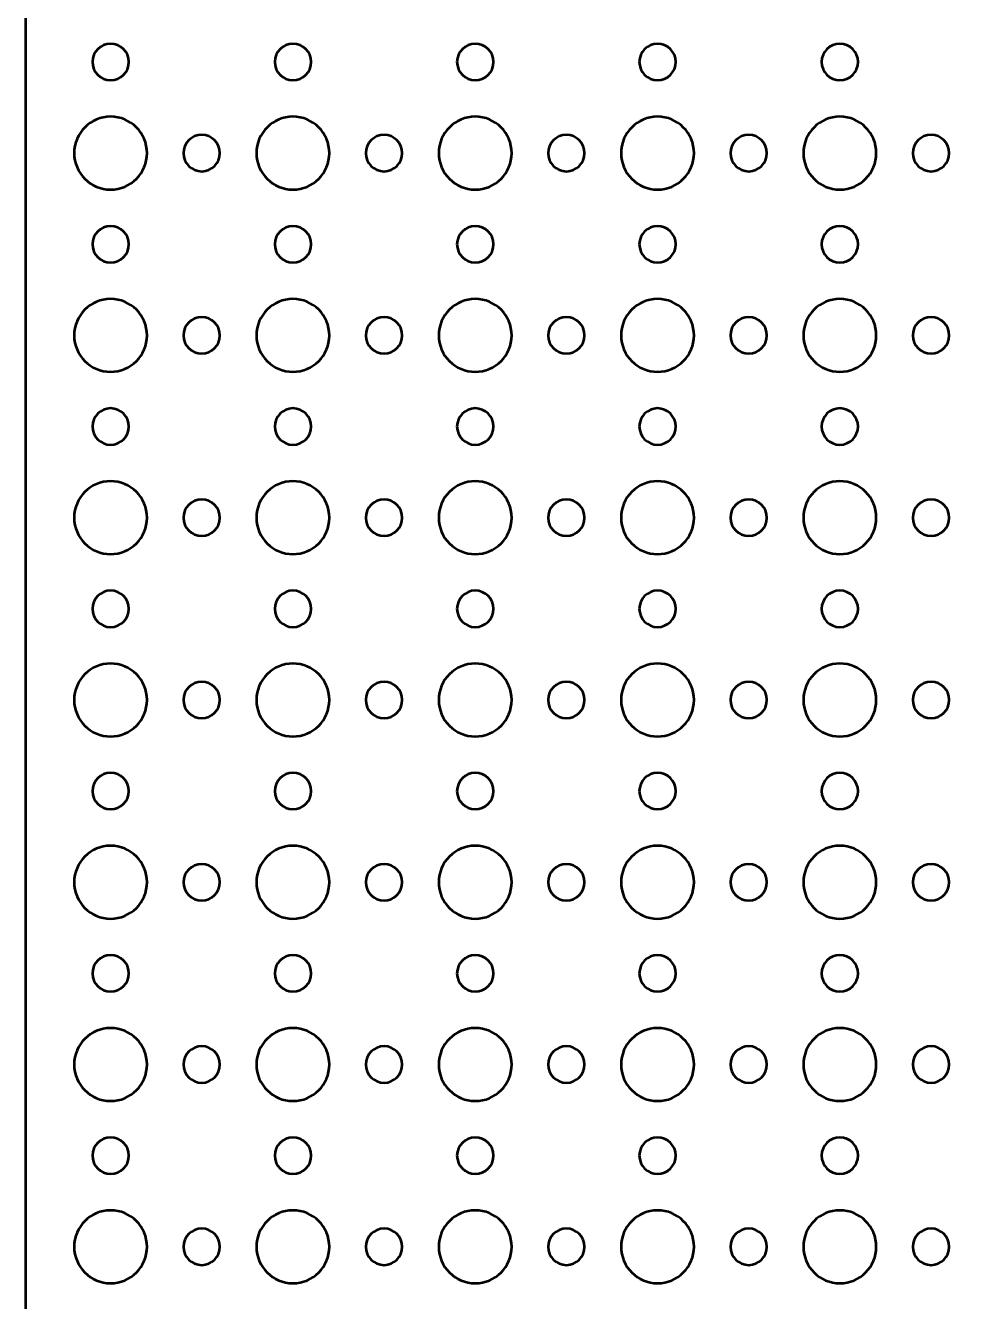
# Model space of a CAD drawing. Header units: centimetres. Extents: x -29.9 to 29.9, y -20.9 to 20.9.
# Drawn here: x -29.95 to -22.2, y -10.2 to 0.3 of the extents above; entities that cross this region are included whole.
import ezdxf

# ---------------------------------------------------------------- set-up
doc = ezdxf.new("R2010")
doc.units = ezdxf.units.CM
doc.header["$MEASUREMENT"] = 0
doc.layers.add('Layer 1', color=7, linetype='Continuous')

msp = doc.modelspace()

# ---------------------------------------------------------------- linework, layer by layer
at = {"layer": 'Layer 1', "lineweight": 53}
for points, knots in [([(29.45, -20.95), (29.45, -20.95), (-29.45, -20.95), (-29.45, -20.95), (-29.45, -20.95), (-29.72614, -20.95), (-29.95, -20.72614), (-29.95, -20.45), (-29.95, -20.45), (-29.95, -20.45), (-29.95, 20.45), (-29.95, 20.45), (-29.95, 20.45), (-29.95, 20.72614), (-29.72614, 20.95), (-29.45, 20.95), (-29.45, 20.95), (-29.45, 20.95), (29.45, 20.95), (29.45, 20.95), (29.45, 20.95), (29.72614, 20.95), (29.95, 20.72614), (29.95, 20.45), (29.95, 20.45), (29.95, 20.45), (29.95, -20.45), (29.95, -20.45), (29.95, -20.45), (29.95, -20.72614), (29.72614, -20.95), (29.45, -20.95)], [0, 0, 0, 0, 0.11111111, 0.11111111, 0.11111111, 0.11111111, 0.22222222, 0.22222222, 0.22222222, 0.22222222, 0.33333333, 0.33333333, 0.33333333, 0.33333333, 0.44444444, 0.44444444, 0.44444444, 0.44444444, 0.55555556, 0.55555556, 0.55555556, 0.55555556, 0.66666667, 0.66666667, 0.66666667, 0.66666667, 0.77777778, 0.77777778, 0.77777778, 0.77777778, 1, 1, 1, 1]), ([(-29.4, 0), (-29.4, 0.08284), (-29.33284, 0.15), (-29.25, 0.15), (-29.25, 0.15), (-29.16716, 0.15), (-29.1, 0.08284), (-29.1, 0), (-29.1, 0), (-29.1, -0.08284), (-29.16716, -0.15), (-29.25, -0.15), (-29.25, -0.15), (-29.33284, -0.15), (-29.4, -0.08284), (-29.4, 0)], [0, 0, 0, 0, 0.2, 0.2, 0.2, 0.2, 0.4, 0.4, 0.4, 0.4, 0.6, 0.6, 0.6, 0.6, 1, 1, 1, 1]), ([(-27.9, 0), (-27.9, 0.08284), (-27.83284, 0.15), (-27.75, 0.15), (-27.75, 0.15), (-27.66716, 0.15), (-27.6, 0.08284), (-27.6, 0), (-27.6, 0), (-27.6, -0.08284), (-27.66716, -0.15), (-27.75, -0.15), (-27.75, -0.15), (-27.83284, -0.15), (-27.9, -0.08284), (-27.9, 0)], [0, 0, 0, 0, 0.2, 0.2, 0.2, 0.2, 0.4, 0.4, 0.4, 0.4, 0.6, 0.6, 0.6, 0.6, 1, 1, 1, 1]), ([(-26.4, 0), (-26.4, 0.08284), (-26.33284, 0.15), (-26.25, 0.15), (-26.25, 0.15), (-26.16716, 0.15), (-26.1, 0.08284), (-26.1, 0), (-26.1, 0), (-26.1, -0.08284), (-26.16716, -0.15), (-26.25, -0.15), (-26.25, -0.15), (-26.33284, -0.15), (-26.4, -0.08284), (-26.4, 0)], [0, 0, 0, 0, 0.2, 0.2, 0.2, 0.2, 0.4, 0.4, 0.4, 0.4, 0.6, 0.6, 0.6, 0.6, 1, 1, 1, 1]), ([(-24.9, 0), (-24.9, 0.08284), (-24.83284, 0.15), (-24.75, 0.15), (-24.75, 0.15), (-24.66716, 0.15), (-24.6, 0.08284), (-24.6, 0), (-24.6, 0), (-24.6, -0.08284), (-24.66716, -0.15), (-24.75, -0.15), (-24.75, -0.15), (-24.83284, -0.15), (-24.9, -0.08284), (-24.9, 0)], [0, 0, 0, 0, 0.2, 0.2, 0.2, 0.2, 0.4, 0.4, 0.4, 0.4, 0.6, 0.6, 0.6, 0.6, 1, 1, 1, 1]), ([(-23.4, 0), (-23.4, 0.08284), (-23.33284, 0.15), (-23.25, 0.15), (-23.25, 0.15), (-23.16716, 0.15), (-23.1, 0.08284), (-23.1, 0), (-23.1, 0), (-23.1, -0.08284), (-23.16716, -0.15), (-23.25, -0.15), (-23.25, -0.15), (-23.33284, -0.15), (-23.4, -0.08284), (-23.4, 0)], [0, 0, 0, 0, 0.2, 0.2, 0.2, 0.2, 0.4, 0.4, 0.4, 0.4, 0.6, 0.6, 0.6, 0.6, 1, 1, 1, 1]), ([(-29.55, -0.75), (-29.55, -0.58431), (-29.41569, -0.45), (-29.25, -0.45), (-29.25, -0.45), (-29.08431, -0.45), (-28.95, -0.58431), (-28.95, -0.75), (-28.95, -0.75), (-28.95, -0.91569), (-29.08431, -1.05), (-29.25, -1.05), (-29.25, -1.05), (-29.41569, -1.05), (-29.55, -0.91569), (-29.55, -0.75)], [0, 0, 0, 0, 0.2, 0.2, 0.2, 0.2, 0.4, 0.4, 0.4, 0.4, 0.6, 0.6, 0.6, 0.6, 1, 1, 1, 1]), ([(-28.05, -0.75), (-28.05, -0.58431), (-27.91569, -0.45), (-27.75, -0.45), (-27.75, -0.45), (-27.58431, -0.45), (-27.45, -0.58431), (-27.45, -0.75), (-27.45, -0.75), (-27.45, -0.91569), (-27.58431, -1.05), (-27.75, -1.05), (-27.75, -1.05), (-27.91569, -1.05), (-28.05, -0.91569), (-28.05, -0.75)], [0, 0, 0, 0, 0.2, 0.2, 0.2, 0.2, 0.4, 0.4, 0.4, 0.4, 0.6, 0.6, 0.6, 0.6, 1, 1, 1, 1]), ([(-26.55, -0.75), (-26.55, -0.58431), (-26.41569, -0.45), (-26.25, -0.45), (-26.25, -0.45), (-26.08431, -0.45), (-25.95, -0.58431), (-25.95, -0.75), (-25.95, -0.75), (-25.95, -0.91569), (-26.08431, -1.05), (-26.25, -1.05), (-26.25, -1.05), (-26.41569, -1.05), (-26.55, -0.91569), (-26.55, -0.75)], [0, 0, 0, 0, 0.2, 0.2, 0.2, 0.2, 0.4, 0.4, 0.4, 0.4, 0.6, 0.6, 0.6, 0.6, 1, 1, 1, 1]), ([(-25.05, -0.75), (-25.05, -0.58431), (-24.91569, -0.45), (-24.75, -0.45), (-24.75, -0.45), (-24.58431, -0.45), (-24.45, -0.58431), (-24.45, -0.75), (-24.45, -0.75), (-24.45, -0.91569), (-24.58431, -1.05), (-24.75, -1.05), (-24.75, -1.05), (-24.91569, -1.05), (-25.05, -0.91569), (-25.05, -0.75)], [0, 0, 0, 0, 0.2, 0.2, 0.2, 0.2, 0.4, 0.4, 0.4, 0.4, 0.6, 0.6, 0.6, 0.6, 1, 1, 1, 1]), ([(-23.55, -0.75), (-23.55, -0.58431), (-23.41569, -0.45), (-23.25, -0.45), (-23.25, -0.45), (-23.08431, -0.45), (-22.95, -0.58431), (-22.95, -0.75), (-22.95, -0.75), (-22.95, -0.91569), (-23.08431, -1.05), (-23.25, -1.05), (-23.25, -1.05), (-23.41569, -1.05), (-23.55, -0.91569), (-23.55, -0.75)], [0, 0, 0, 0, 0.2, 0.2, 0.2, 0.2, 0.4, 0.4, 0.4, 0.4, 0.6, 0.6, 0.6, 0.6, 1, 1, 1, 1]), ([(-28.65, -0.75), (-28.65, -0.66716), (-28.58284, -0.6), (-28.5, -0.6), (-28.5, -0.6), (-28.41716, -0.6), (-28.35, -0.66716), (-28.35, -0.75), (-28.35, -0.75), (-28.35, -0.83284), (-28.41716, -0.9), (-28.5, -0.9), (-28.5, -0.9), (-28.58284, -0.9), (-28.65, -0.83284), (-28.65, -0.75)], [0, 0, 0, 0, 0.2, 0.2, 0.2, 0.2, 0.4, 0.4, 0.4, 0.4, 0.6, 0.6, 0.6, 0.6, 1, 1, 1, 1]), ([(-27.15, -0.75), (-27.15, -0.66716), (-27.08284, -0.6), (-27, -0.6), (-27, -0.6), (-26.91716, -0.6), (-26.85, -0.66716), (-26.85, -0.75), (-26.85, -0.75), (-26.85, -0.83284), (-26.91716, -0.9), (-27, -0.9), (-27, -0.9), (-27.08284, -0.9), (-27.15, -0.83284), (-27.15, -0.75)], [0, 0, 0, 0, 0.2, 0.2, 0.2, 0.2, 0.4, 0.4, 0.4, 0.4, 0.6, 0.6, 0.6, 0.6, 1, 1, 1, 1]), ([(-25.65, -0.75), (-25.65, -0.66716), (-25.58284, -0.6), (-25.5, -0.6), (-25.5, -0.6), (-25.41716, -0.6), (-25.35, -0.66716), (-25.35, -0.75), (-25.35, -0.75), (-25.35, -0.83284), (-25.41716, -0.9), (-25.5, -0.9), (-25.5, -0.9), (-25.58284, -0.9), (-25.65, -0.83284), (-25.65, -0.75)], [0, 0, 0, 0, 0.2, 0.2, 0.2, 0.2, 0.4, 0.4, 0.4, 0.4, 0.6, 0.6, 0.6, 0.6, 1, 1, 1, 1]), ([(-24.15, -0.75), (-24.15, -0.66716), (-24.08284, -0.6), (-24, -0.6), (-24, -0.6), (-23.91716, -0.6), (-23.85, -0.66716), (-23.85, -0.75), (-23.85, -0.75), (-23.85, -0.83284), (-23.91716, -0.9), (-24, -0.9), (-24, -0.9), (-24.08284, -0.9), (-24.15, -0.83284), (-24.15, -0.75)], [0, 0, 0, 0, 0.2, 0.2, 0.2, 0.2, 0.4, 0.4, 0.4, 0.4, 0.6, 0.6, 0.6, 0.6, 1, 1, 1, 1]), ([(-22.65, -0.75), (-22.65, -0.66716), (-22.58284, -0.6), (-22.5, -0.6), (-22.5, -0.6), (-22.41716, -0.6), (-22.35, -0.66716), (-22.35, -0.75), (-22.35, -0.75), (-22.35, -0.83284), (-22.41716, -0.9), (-22.5, -0.9), (-22.5, -0.9), (-22.58284, -0.9), (-22.65, -0.83284), (-22.65, -0.75)], [0, 0, 0, 0, 0.2, 0.2, 0.2, 0.2, 0.4, 0.4, 0.4, 0.4, 0.6, 0.6, 0.6, 0.6, 1, 1, 1, 1]), ([(-29.4, -1.5), (-29.4, -1.41716), (-29.33284, -1.35), (-29.25, -1.35), (-29.25, -1.35), (-29.16716, -1.35), (-29.1, -1.41716), (-29.1, -1.5), (-29.1, -1.5), (-29.1, -1.58284), (-29.16716, -1.65), (-29.25, -1.65), (-29.25, -1.65), (-29.33284, -1.65), (-29.4, -1.58284), (-29.4, -1.5)], [0, 0, 0, 0, 0.2, 0.2, 0.2, 0.2, 0.4, 0.4, 0.4, 0.4, 0.6, 0.6, 0.6, 0.6, 1, 1, 1, 1]), ([(-27.9, -1.5), (-27.9, -1.41716), (-27.83284, -1.35), (-27.75, -1.35), (-27.75, -1.35), (-27.66716, -1.35), (-27.6, -1.41716), (-27.6, -1.5), (-27.6, -1.5), (-27.6, -1.58284), (-27.66716, -1.65), (-27.75, -1.65), (-27.75, -1.65), (-27.83284, -1.65), (-27.9, -1.58284), (-27.9, -1.5)], [0, 0, 0, 0, 0.2, 0.2, 0.2, 0.2, 0.4, 0.4, 0.4, 0.4, 0.6, 0.6, 0.6, 0.6, 1, 1, 1, 1]), ([(-26.4, -1.5), (-26.4, -1.41716), (-26.33284, -1.35), (-26.25, -1.35), (-26.25, -1.35), (-26.16716, -1.35), (-26.1, -1.41716), (-26.1, -1.5), (-26.1, -1.5), (-26.1, -1.58284), (-26.16716, -1.65), (-26.25, -1.65), (-26.25, -1.65), (-26.33284, -1.65), (-26.4, -1.58284), (-26.4, -1.5)], [0, 0, 0, 0, 0.2, 0.2, 0.2, 0.2, 0.4, 0.4, 0.4, 0.4, 0.6, 0.6, 0.6, 0.6, 1, 1, 1, 1]), ([(-24.9, -1.5), (-24.9, -1.41716), (-24.83284, -1.35), (-24.75, -1.35), (-24.75, -1.35), (-24.66716, -1.35), (-24.6, -1.41716), (-24.6, -1.5), (-24.6, -1.5), (-24.6, -1.58284), (-24.66716, -1.65), (-24.75, -1.65), (-24.75, -1.65), (-24.83284, -1.65), (-24.9, -1.58284), (-24.9, -1.5)], [0, 0, 0, 0, 0.2, 0.2, 0.2, 0.2, 0.4, 0.4, 0.4, 0.4, 0.6, 0.6, 0.6, 0.6, 1, 1, 1, 1]), ([(-23.4, -1.5), (-23.4, -1.41716), (-23.33284, -1.35), (-23.25, -1.35), (-23.25, -1.35), (-23.16716, -1.35), (-23.1, -1.41716), (-23.1, -1.5), (-23.1, -1.5), (-23.1, -1.58284), (-23.16716, -1.65), (-23.25, -1.65), (-23.25, -1.65), (-23.33284, -1.65), (-23.4, -1.58284), (-23.4, -1.5)], [0, 0, 0, 0, 0.2, 0.2, 0.2, 0.2, 0.4, 0.4, 0.4, 0.4, 0.6, 0.6, 0.6, 0.6, 1, 1, 1, 1]), ([(-29.55, -2.25), (-29.55, -2.08431), (-29.41569, -1.95), (-29.25, -1.95), (-29.25, -1.95), (-29.08431, -1.95), (-28.95, -2.08431), (-28.95, -2.25), (-28.95, -2.25), (-28.95, -2.41569), (-29.08431, -2.55), (-29.25, -2.55), (-29.25, -2.55), (-29.41569, -2.55), (-29.55, -2.41569), (-29.55, -2.25)], [0, 0, 0, 0, 0.2, 0.2, 0.2, 0.2, 0.4, 0.4, 0.4, 0.4, 0.6, 0.6, 0.6, 0.6, 1, 1, 1, 1]), ([(-28.05, -2.25), (-28.05, -2.08431), (-27.91569, -1.95), (-27.75, -1.95), (-27.75, -1.95), (-27.58431, -1.95), (-27.45, -2.08431), (-27.45, -2.25), (-27.45, -2.25), (-27.45, -2.41569), (-27.58431, -2.55), (-27.75, -2.55), (-27.75, -2.55), (-27.91569, -2.55), (-28.05, -2.41569), (-28.05, -2.25)], [0, 0, 0, 0, 0.2, 0.2, 0.2, 0.2, 0.4, 0.4, 0.4, 0.4, 0.6, 0.6, 0.6, 0.6, 1, 1, 1, 1]), ([(-26.55, -2.25), (-26.55, -2.08431), (-26.41569, -1.95), (-26.25, -1.95), (-26.25, -1.95), (-26.08431, -1.95), (-25.95, -2.08431), (-25.95, -2.25), (-25.95, -2.25), (-25.95, -2.41569), (-26.08431, -2.55), (-26.25, -2.55), (-26.25, -2.55), (-26.41569, -2.55), (-26.55, -2.41569), (-26.55, -2.25)], [0, 0, 0, 0, 0.2, 0.2, 0.2, 0.2, 0.4, 0.4, 0.4, 0.4, 0.6, 0.6, 0.6, 0.6, 1, 1, 1, 1]), ([(-25.05, -2.25), (-25.05, -2.08431), (-24.91569, -1.95), (-24.75, -1.95), (-24.75, -1.95), (-24.58431, -1.95), (-24.45, -2.08431), (-24.45, -2.25), (-24.45, -2.25), (-24.45, -2.41569), (-24.58431, -2.55), (-24.75, -2.55), (-24.75, -2.55), (-24.91569, -2.55), (-25.05, -2.41569), (-25.05, -2.25)], [0, 0, 0, 0, 0.2, 0.2, 0.2, 0.2, 0.4, 0.4, 0.4, 0.4, 0.6, 0.6, 0.6, 0.6, 1, 1, 1, 1]), ([(-23.55, -2.25), (-23.55, -2.08431), (-23.41569, -1.95), (-23.25, -1.95), (-23.25, -1.95), (-23.08431, -1.95), (-22.95, -2.08431), (-22.95, -2.25), (-22.95, -2.25), (-22.95, -2.41569), (-23.08431, -2.55), (-23.25, -2.55), (-23.25, -2.55), (-23.41569, -2.55), (-23.55, -2.41569), (-23.55, -2.25)], [0, 0, 0, 0, 0.2, 0.2, 0.2, 0.2, 0.4, 0.4, 0.4, 0.4, 0.6, 0.6, 0.6, 0.6, 1, 1, 1, 1]), ([(-28.65, -2.25), (-28.65, -2.16716), (-28.58284, -2.1), (-28.5, -2.1), (-28.5, -2.1), (-28.41716, -2.1), (-28.35, -2.16716), (-28.35, -2.25), (-28.35, -2.25), (-28.35, -2.33284), (-28.41716, -2.4), (-28.5, -2.4), (-28.5, -2.4), (-28.58284, -2.4), (-28.65, -2.33284), (-28.65, -2.25)], [0, 0, 0, 0, 0.2, 0.2, 0.2, 0.2, 0.4, 0.4, 0.4, 0.4, 0.6, 0.6, 0.6, 0.6, 1, 1, 1, 1]), ([(-27.15, -2.25), (-27.15, -2.16716), (-27.08284, -2.1), (-27, -2.1), (-27, -2.1), (-26.91716, -2.1), (-26.85, -2.16716), (-26.85, -2.25), (-26.85, -2.25), (-26.85, -2.33284), (-26.91716, -2.4), (-27, -2.4), (-27, -2.4), (-27.08284, -2.4), (-27.15, -2.33284), (-27.15, -2.25)], [0, 0, 0, 0, 0.2, 0.2, 0.2, 0.2, 0.4, 0.4, 0.4, 0.4, 0.6, 0.6, 0.6, 0.6, 1, 1, 1, 1]), ([(-25.65, -2.25), (-25.65, -2.16716), (-25.58284, -2.1), (-25.5, -2.1), (-25.5, -2.1), (-25.41716, -2.1), (-25.35, -2.16716), (-25.35, -2.25), (-25.35, -2.25), (-25.35, -2.33284), (-25.41716, -2.4), (-25.5, -2.4), (-25.5, -2.4), (-25.58284, -2.4), (-25.65, -2.33284), (-25.65, -2.25)], [0, 0, 0, 0, 0.2, 0.2, 0.2, 0.2, 0.4, 0.4, 0.4, 0.4, 0.6, 0.6, 0.6, 0.6, 1, 1, 1, 1]), ([(-24.15, -2.25), (-24.15, -2.16716), (-24.08284, -2.1), (-24, -2.1), (-24, -2.1), (-23.91716, -2.1), (-23.85, -2.16716), (-23.85, -2.25), (-23.85, -2.25), (-23.85, -2.33284), (-23.91716, -2.4), (-24, -2.4), (-24, -2.4), (-24.08284, -2.4), (-24.15, -2.33284), (-24.15, -2.25)], [0, 0, 0, 0, 0.2, 0.2, 0.2, 0.2, 0.4, 0.4, 0.4, 0.4, 0.6, 0.6, 0.6, 0.6, 1, 1, 1, 1]), ([(-22.65, -2.25), (-22.65, -2.16716), (-22.58284, -2.1), (-22.5, -2.1), (-22.5, -2.1), (-22.41716, -2.1), (-22.35, -2.16716), (-22.35, -2.25), (-22.35, -2.25), (-22.35, -2.33284), (-22.41716, -2.4), (-22.5, -2.4), (-22.5, -2.4), (-22.58284, -2.4), (-22.65, -2.33284), (-22.65, -2.25)], [0, 0, 0, 0, 0.2, 0.2, 0.2, 0.2, 0.4, 0.4, 0.4, 0.4, 0.6, 0.6, 0.6, 0.6, 1, 1, 1, 1]), ([(-29.4, -3), (-29.4, -2.91716), (-29.33284, -2.85), (-29.25, -2.85), (-29.25, -2.85), (-29.16716, -2.85), (-29.1, -2.91716), (-29.1, -3), (-29.1, -3), (-29.1, -3.08284), (-29.16716, -3.15), (-29.25, -3.15), (-29.25, -3.15), (-29.33284, -3.15), (-29.4, -3.08284), (-29.4, -3)], [0, 0, 0, 0, 0.2, 0.2, 0.2, 0.2, 0.4, 0.4, 0.4, 0.4, 0.6, 0.6, 0.6, 0.6, 1, 1, 1, 1]), ([(-27.9, -3), (-27.9, -2.91716), (-27.83284, -2.85), (-27.75, -2.85), (-27.75, -2.85), (-27.66716, -2.85), (-27.6, -2.91716), (-27.6, -3), (-27.6, -3), (-27.6, -3.08284), (-27.66716, -3.15), (-27.75, -3.15), (-27.75, -3.15), (-27.83284, -3.15), (-27.9, -3.08284), (-27.9, -3)], [0, 0, 0, 0, 0.2, 0.2, 0.2, 0.2, 0.4, 0.4, 0.4, 0.4, 0.6, 0.6, 0.6, 0.6, 1, 1, 1, 1]), ([(-26.4, -3), (-26.4, -2.91716), (-26.33284, -2.85), (-26.25, -2.85), (-26.25, -2.85), (-26.16716, -2.85), (-26.1, -2.91716), (-26.1, -3), (-26.1, -3), (-26.1, -3.08284), (-26.16716, -3.15), (-26.25, -3.15), (-26.25, -3.15), (-26.33284, -3.15), (-26.4, -3.08284), (-26.4, -3)], [0, 0, 0, 0, 0.2, 0.2, 0.2, 0.2, 0.4, 0.4, 0.4, 0.4, 0.6, 0.6, 0.6, 0.6, 1, 1, 1, 1]), ([(-24.9, -3), (-24.9, -2.91716), (-24.83284, -2.85), (-24.75, -2.85), (-24.75, -2.85), (-24.66716, -2.85), (-24.6, -2.91716), (-24.6, -3), (-24.6, -3), (-24.6, -3.08284), (-24.66716, -3.15), (-24.75, -3.15), (-24.75, -3.15), (-24.83284, -3.15), (-24.9, -3.08284), (-24.9, -3)], [0, 0, 0, 0, 0.2, 0.2, 0.2, 0.2, 0.4, 0.4, 0.4, 0.4, 0.6, 0.6, 0.6, 0.6, 1, 1, 1, 1]), ([(-23.4, -3), (-23.4, -2.91716), (-23.33284, -2.85), (-23.25, -2.85), (-23.25, -2.85), (-23.16716, -2.85), (-23.1, -2.91716), (-23.1, -3), (-23.1, -3), (-23.1, -3.08284), (-23.16716, -3.15), (-23.25, -3.15), (-23.25, -3.15), (-23.33284, -3.15), (-23.4, -3.08284), (-23.4, -3)], [0, 0, 0, 0, 0.2, 0.2, 0.2, 0.2, 0.4, 0.4, 0.4, 0.4, 0.6, 0.6, 0.6, 0.6, 1, 1, 1, 1]), ([(-29.55, -3.75), (-29.55, -3.58431), (-29.41569, -3.45), (-29.25, -3.45), (-29.25, -3.45), (-29.08431, -3.45), (-28.95, -3.58431), (-28.95, -3.75), (-28.95, -3.75), (-28.95, -3.91569), (-29.08431, -4.05), (-29.25, -4.05), (-29.25, -4.05), (-29.41569, -4.05), (-29.55, -3.91569), (-29.55, -3.75)], [0, 0, 0, 0, 0.2, 0.2, 0.2, 0.2, 0.4, 0.4, 0.4, 0.4, 0.6, 0.6, 0.6, 0.6, 1, 1, 1, 1]), ([(-28.05, -3.75), (-28.05, -3.58431), (-27.91569, -3.45), (-27.75, -3.45), (-27.75, -3.45), (-27.58431, -3.45), (-27.45, -3.58431), (-27.45, -3.75), (-27.45, -3.75), (-27.45, -3.91569), (-27.58431, -4.05), (-27.75, -4.05), (-27.75, -4.05), (-27.91569, -4.05), (-28.05, -3.91569), (-28.05, -3.75)], [0, 0, 0, 0, 0.2, 0.2, 0.2, 0.2, 0.4, 0.4, 0.4, 0.4, 0.6, 0.6, 0.6, 0.6, 1, 1, 1, 1]), ([(-26.55, -3.75), (-26.55, -3.58431), (-26.41569, -3.45), (-26.25, -3.45), (-26.25, -3.45), (-26.08431, -3.45), (-25.95, -3.58431), (-25.95, -3.75), (-25.95, -3.75), (-25.95, -3.91569), (-26.08431, -4.05), (-26.25, -4.05), (-26.25, -4.05), (-26.41569, -4.05), (-26.55, -3.91569), (-26.55, -3.75)], [0, 0, 0, 0, 0.2, 0.2, 0.2, 0.2, 0.4, 0.4, 0.4, 0.4, 0.6, 0.6, 0.6, 0.6, 1, 1, 1, 1]), ([(-25.05, -3.75), (-25.05, -3.58431), (-24.91569, -3.45), (-24.75, -3.45), (-24.75, -3.45), (-24.58431, -3.45), (-24.45, -3.58431), (-24.45, -3.75), (-24.45, -3.75), (-24.45, -3.91569), (-24.58431, -4.05), (-24.75, -4.05), (-24.75, -4.05), (-24.91569, -4.05), (-25.05, -3.91569), (-25.05, -3.75)], [0, 0, 0, 0, 0.2, 0.2, 0.2, 0.2, 0.4, 0.4, 0.4, 0.4, 0.6, 0.6, 0.6, 0.6, 1, 1, 1, 1]), ([(-23.55, -3.75), (-23.55, -3.58431), (-23.41569, -3.45), (-23.25, -3.45), (-23.25, -3.45), (-23.08431, -3.45), (-22.95, -3.58431), (-22.95, -3.75), (-22.95, -3.75), (-22.95, -3.91569), (-23.08431, -4.05), (-23.25, -4.05), (-23.25, -4.05), (-23.41569, -4.05), (-23.55, -3.91569), (-23.55, -3.75)], [0, 0, 0, 0, 0.2, 0.2, 0.2, 0.2, 0.4, 0.4, 0.4, 0.4, 0.6, 0.6, 0.6, 0.6, 1, 1, 1, 1]), ([(-28.65, -3.75), (-28.65, -3.66716), (-28.58284, -3.6), (-28.5, -3.6), (-28.5, -3.6), (-28.41716, -3.6), (-28.35, -3.66716), (-28.35, -3.75), (-28.35, -3.75), (-28.35, -3.83284), (-28.41716, -3.9), (-28.5, -3.9), (-28.5, -3.9), (-28.58284, -3.9), (-28.65, -3.83284), (-28.65, -3.75)], [0, 0, 0, 0, 0.2, 0.2, 0.2, 0.2, 0.4, 0.4, 0.4, 0.4, 0.6, 0.6, 0.6, 0.6, 1, 1, 1, 1]), ([(-27.15, -3.75), (-27.15, -3.66716), (-27.08284, -3.6), (-27, -3.6), (-27, -3.6), (-26.91716, -3.6), (-26.85, -3.66716), (-26.85, -3.75), (-26.85, -3.75), (-26.85, -3.83284), (-26.91716, -3.9), (-27, -3.9), (-27, -3.9), (-27.08284, -3.9), (-27.15, -3.83284), (-27.15, -3.75)], [0, 0, 0, 0, 0.2, 0.2, 0.2, 0.2, 0.4, 0.4, 0.4, 0.4, 0.6, 0.6, 0.6, 0.6, 1, 1, 1, 1]), ([(-25.65, -3.75), (-25.65, -3.66716), (-25.58284, -3.6), (-25.5, -3.6), (-25.5, -3.6), (-25.41716, -3.6), (-25.35, -3.66716), (-25.35, -3.75), (-25.35, -3.75), (-25.35, -3.83284), (-25.41716, -3.9), (-25.5, -3.9), (-25.5, -3.9), (-25.58284, -3.9), (-25.65, -3.83284), (-25.65, -3.75)], [0, 0, 0, 0, 0.2, 0.2, 0.2, 0.2, 0.4, 0.4, 0.4, 0.4, 0.6, 0.6, 0.6, 0.6, 1, 1, 1, 1]), ([(-24.15, -3.75), (-24.15, -3.66716), (-24.08284, -3.6), (-24, -3.6), (-24, -3.6), (-23.91716, -3.6), (-23.85, -3.66716), (-23.85, -3.75), (-23.85, -3.75), (-23.85, -3.83284), (-23.91716, -3.9), (-24, -3.9), (-24, -3.9), (-24.08284, -3.9), (-24.15, -3.83284), (-24.15, -3.75)], [0, 0, 0, 0, 0.2, 0.2, 0.2, 0.2, 0.4, 0.4, 0.4, 0.4, 0.6, 0.6, 0.6, 0.6, 1, 1, 1, 1]), ([(-22.65, -3.75), (-22.65, -3.66716), (-22.58284, -3.6), (-22.5, -3.6), (-22.5, -3.6), (-22.41716, -3.6), (-22.35, -3.66716), (-22.35, -3.75), (-22.35, -3.75), (-22.35, -3.83284), (-22.41716, -3.9), (-22.5, -3.9), (-22.5, -3.9), (-22.58284, -3.9), (-22.65, -3.83284), (-22.65, -3.75)], [0, 0, 0, 0, 0.2, 0.2, 0.2, 0.2, 0.4, 0.4, 0.4, 0.4, 0.6, 0.6, 0.6, 0.6, 1, 1, 1, 1]), ([(-29.4, -4.5), (-29.4, -4.41716), (-29.33284, -4.35), (-29.25, -4.35), (-29.25, -4.35), (-29.16716, -4.35), (-29.1, -4.41716), (-29.1, -4.5), (-29.1, -4.5), (-29.1, -4.58284), (-29.16716, -4.65), (-29.25, -4.65), (-29.25, -4.65), (-29.33284, -4.65), (-29.4, -4.58284), (-29.4, -4.5)], [0, 0, 0, 0, 0.2, 0.2, 0.2, 0.2, 0.4, 0.4, 0.4, 0.4, 0.6, 0.6, 0.6, 0.6, 1, 1, 1, 1]), ([(-27.9, -4.5), (-27.9, -4.41716), (-27.83284, -4.35), (-27.75, -4.35), (-27.75, -4.35), (-27.66716, -4.35), (-27.6, -4.41716), (-27.6, -4.5), (-27.6, -4.5), (-27.6, -4.58284), (-27.66716, -4.65), (-27.75, -4.65), (-27.75, -4.65), (-27.83284, -4.65), (-27.9, -4.58284), (-27.9, -4.5)], [0, 0, 0, 0, 0.2, 0.2, 0.2, 0.2, 0.4, 0.4, 0.4, 0.4, 0.6, 0.6, 0.6, 0.6, 1, 1, 1, 1]), ([(-26.4, -4.5), (-26.4, -4.41716), (-26.33284, -4.35), (-26.25, -4.35), (-26.25, -4.35), (-26.16716, -4.35), (-26.1, -4.41716), (-26.1, -4.5), (-26.1, -4.5), (-26.1, -4.58284), (-26.16716, -4.65), (-26.25, -4.65), (-26.25, -4.65), (-26.33284, -4.65), (-26.4, -4.58284), (-26.4, -4.5)], [0, 0, 0, 0, 0.2, 0.2, 0.2, 0.2, 0.4, 0.4, 0.4, 0.4, 0.6, 0.6, 0.6, 0.6, 1, 1, 1, 1]), ([(-24.9, -4.5), (-24.9, -4.41716), (-24.83284, -4.35), (-24.75, -4.35), (-24.75, -4.35), (-24.66716, -4.35), (-24.6, -4.41716), (-24.6, -4.5), (-24.6, -4.5), (-24.6, -4.58284), (-24.66716, -4.65), (-24.75, -4.65), (-24.75, -4.65), (-24.83284, -4.65), (-24.9, -4.58284), (-24.9, -4.5)], [0, 0, 0, 0, 0.2, 0.2, 0.2, 0.2, 0.4, 0.4, 0.4, 0.4, 0.6, 0.6, 0.6, 0.6, 1, 1, 1, 1]), ([(-23.4, -4.5), (-23.4, -4.41716), (-23.33284, -4.35), (-23.25, -4.35), (-23.25, -4.35), (-23.16716, -4.35), (-23.1, -4.41716), (-23.1, -4.5), (-23.1, -4.5), (-23.1, -4.58284), (-23.16716, -4.65), (-23.25, -4.65), (-23.25, -4.65), (-23.33284, -4.65), (-23.4, -4.58284), (-23.4, -4.5)], [0, 0, 0, 0, 0.2, 0.2, 0.2, 0.2, 0.4, 0.4, 0.4, 0.4, 0.6, 0.6, 0.6, 0.6, 1, 1, 1, 1]), ([(-29.55, -5.25), (-29.55, -5.08431), (-29.41569, -4.95), (-29.25, -4.95), (-29.25, -4.95), (-29.08431, -4.95), (-28.95, -5.08431), (-28.95, -5.25), (-28.95, -5.25), (-28.95, -5.41569), (-29.08431, -5.55), (-29.25, -5.55), (-29.25, -5.55), (-29.41569, -5.55), (-29.55, -5.41569), (-29.55, -5.25)], [0, 0, 0, 0, 0.2, 0.2, 0.2, 0.2, 0.4, 0.4, 0.4, 0.4, 0.6, 0.6, 0.6, 0.6, 1, 1, 1, 1]), ([(-28.05, -5.25), (-28.05, -5.08431), (-27.91569, -4.95), (-27.75, -4.95), (-27.75, -4.95), (-27.58431, -4.95), (-27.45, -5.08431), (-27.45, -5.25), (-27.45, -5.25), (-27.45, -5.41569), (-27.58431, -5.55), (-27.75, -5.55), (-27.75, -5.55), (-27.91569, -5.55), (-28.05, -5.41569), (-28.05, -5.25)], [0, 0, 0, 0, 0.2, 0.2, 0.2, 0.2, 0.4, 0.4, 0.4, 0.4, 0.6, 0.6, 0.6, 0.6, 1, 1, 1, 1]), ([(-26.55, -5.25), (-26.55, -5.08431), (-26.41569, -4.95), (-26.25, -4.95), (-26.25, -4.95), (-26.08431, -4.95), (-25.95, -5.08431), (-25.95, -5.25), (-25.95, -5.25), (-25.95, -5.41569), (-26.08431, -5.55), (-26.25, -5.55), (-26.25, -5.55), (-26.41569, -5.55), (-26.55, -5.41569), (-26.55, -5.25)], [0, 0, 0, 0, 0.2, 0.2, 0.2, 0.2, 0.4, 0.4, 0.4, 0.4, 0.6, 0.6, 0.6, 0.6, 1, 1, 1, 1]), ([(-25.05, -5.25), (-25.05, -5.08431), (-24.91569, -4.95), (-24.75, -4.95), (-24.75, -4.95), (-24.58431, -4.95), (-24.45, -5.08431), (-24.45, -5.25), (-24.45, -5.25), (-24.45, -5.41569), (-24.58431, -5.55), (-24.75, -5.55), (-24.75, -5.55), (-24.91569, -5.55), (-25.05, -5.41569), (-25.05, -5.25)], [0, 0, 0, 0, 0.2, 0.2, 0.2, 0.2, 0.4, 0.4, 0.4, 0.4, 0.6, 0.6, 0.6, 0.6, 1, 1, 1, 1]), ([(-23.55, -5.25), (-23.55, -5.08431), (-23.41569, -4.95), (-23.25, -4.95), (-23.25, -4.95), (-23.08431, -4.95), (-22.95, -5.08431), (-22.95, -5.25), (-22.95, -5.25), (-22.95, -5.41569), (-23.08431, -5.55), (-23.25, -5.55), (-23.25, -5.55), (-23.41569, -5.55), (-23.55, -5.41569), (-23.55, -5.25)], [0, 0, 0, 0, 0.2, 0.2, 0.2, 0.2, 0.4, 0.4, 0.4, 0.4, 0.6, 0.6, 0.6, 0.6, 1, 1, 1, 1]), ([(-28.65, -5.25), (-28.65, -5.16716), (-28.58284, -5.1), (-28.5, -5.1), (-28.5, -5.1), (-28.41716, -5.1), (-28.35, -5.16716), (-28.35, -5.25), (-28.35, -5.25), (-28.35, -5.33284), (-28.41716, -5.4), (-28.5, -5.4), (-28.5, -5.4), (-28.58284, -5.4), (-28.65, -5.33284), (-28.65, -5.25)], [0, 0, 0, 0, 0.2, 0.2, 0.2, 0.2, 0.4, 0.4, 0.4, 0.4, 0.6, 0.6, 0.6, 0.6, 1, 1, 1, 1]), ([(-27.15, -5.25), (-27.15, -5.16716), (-27.08284, -5.1), (-27, -5.1), (-27, -5.1), (-26.91716, -5.1), (-26.85, -5.16716), (-26.85, -5.25), (-26.85, -5.25), (-26.85, -5.33284), (-26.91716, -5.4), (-27, -5.4), (-27, -5.4), (-27.08284, -5.4), (-27.15, -5.33284), (-27.15, -5.25)], [0, 0, 0, 0, 0.2, 0.2, 0.2, 0.2, 0.4, 0.4, 0.4, 0.4, 0.6, 0.6, 0.6, 0.6, 1, 1, 1, 1]), ([(-25.65, -5.25), (-25.65, -5.16716), (-25.58284, -5.1), (-25.5, -5.1), (-25.5, -5.1), (-25.41716, -5.1), (-25.35, -5.16716), (-25.35, -5.25), (-25.35, -5.25), (-25.35, -5.33284), (-25.41716, -5.4), (-25.5, -5.4), (-25.5, -5.4), (-25.58284, -5.4), (-25.65, -5.33284), (-25.65, -5.25)], [0, 0, 0, 0, 0.2, 0.2, 0.2, 0.2, 0.4, 0.4, 0.4, 0.4, 0.6, 0.6, 0.6, 0.6, 1, 1, 1, 1]), ([(-24.15, -5.25), (-24.15, -5.16716), (-24.08284, -5.1), (-24, -5.1), (-24, -5.1), (-23.91716, -5.1), (-23.85, -5.16716), (-23.85, -5.25), (-23.85, -5.25), (-23.85, -5.33284), (-23.91716, -5.4), (-24, -5.4), (-24, -5.4), (-24.08284, -5.4), (-24.15, -5.33284), (-24.15, -5.25)], [0, 0, 0, 0, 0.2, 0.2, 0.2, 0.2, 0.4, 0.4, 0.4, 0.4, 0.6, 0.6, 0.6, 0.6, 1, 1, 1, 1]), ([(-22.65, -5.25), (-22.65, -5.16716), (-22.58284, -5.1), (-22.5, -5.1), (-22.5, -5.1), (-22.41716, -5.1), (-22.35, -5.16716), (-22.35, -5.25), (-22.35, -5.25), (-22.35, -5.33284), (-22.41716, -5.4), (-22.5, -5.4), (-22.5, -5.4), (-22.58284, -5.4), (-22.65, -5.33284), (-22.65, -5.25)], [0, 0, 0, 0, 0.2, 0.2, 0.2, 0.2, 0.4, 0.4, 0.4, 0.4, 0.6, 0.6, 0.6, 0.6, 1, 1, 1, 1]), ([(-29.4, -6), (-29.4, -5.91716), (-29.33284, -5.85), (-29.25, -5.85), (-29.25, -5.85), (-29.16716, -5.85), (-29.1, -5.91716), (-29.1, -6), (-29.1, -6), (-29.1, -6.08284), (-29.16716, -6.15), (-29.25, -6.15), (-29.25, -6.15), (-29.33284, -6.15), (-29.4, -6.08284), (-29.4, -6)], [0, 0, 0, 0, 0.2, 0.2, 0.2, 0.2, 0.4, 0.4, 0.4, 0.4, 0.6, 0.6, 0.6, 0.6, 1, 1, 1, 1]), ([(-27.9, -6), (-27.9, -5.91716), (-27.83284, -5.85), (-27.75, -5.85), (-27.75, -5.85), (-27.66716, -5.85), (-27.6, -5.91716), (-27.6, -6), (-27.6, -6), (-27.6, -6.08284), (-27.66716, -6.15), (-27.75, -6.15), (-27.75, -6.15), (-27.83284, -6.15), (-27.9, -6.08284), (-27.9, -6)], [0, 0, 0, 0, 0.2, 0.2, 0.2, 0.2, 0.4, 0.4, 0.4, 0.4, 0.6, 0.6, 0.6, 0.6, 1, 1, 1, 1]), ([(-26.4, -6), (-26.4, -5.91716), (-26.33284, -5.85), (-26.25, -5.85), (-26.25, -5.85), (-26.16716, -5.85), (-26.1, -5.91716), (-26.1, -6), (-26.1, -6), (-26.1, -6.08284), (-26.16716, -6.15), (-26.25, -6.15), (-26.25, -6.15), (-26.33284, -6.15), (-26.4, -6.08284), (-26.4, -6)], [0, 0, 0, 0, 0.2, 0.2, 0.2, 0.2, 0.4, 0.4, 0.4, 0.4, 0.6, 0.6, 0.6, 0.6, 1, 1, 1, 1]), ([(-24.9, -6), (-24.9, -5.91716), (-24.83284, -5.85), (-24.75, -5.85), (-24.75, -5.85), (-24.66716, -5.85), (-24.6, -5.91716), (-24.6, -6), (-24.6, -6), (-24.6, -6.08284), (-24.66716, -6.15), (-24.75, -6.15), (-24.75, -6.15), (-24.83284, -6.15), (-24.9, -6.08284), (-24.9, -6)], [0, 0, 0, 0, 0.2, 0.2, 0.2, 0.2, 0.4, 0.4, 0.4, 0.4, 0.6, 0.6, 0.6, 0.6, 1, 1, 1, 1]), ([(-23.4, -6), (-23.4, -5.91716), (-23.33284, -5.85), (-23.25, -5.85), (-23.25, -5.85), (-23.16716, -5.85), (-23.1, -5.91716), (-23.1, -6), (-23.1, -6), (-23.1, -6.08284), (-23.16716, -6.15), (-23.25, -6.15), (-23.25, -6.15), (-23.33284, -6.15), (-23.4, -6.08284), (-23.4, -6)], [0, 0, 0, 0, 0.2, 0.2, 0.2, 0.2, 0.4, 0.4, 0.4, 0.4, 0.6, 0.6, 0.6, 0.6, 1, 1, 1, 1]), ([(-29.55, -6.75), (-29.55, -6.58431), (-29.41569, -6.45), (-29.25, -6.45), (-29.25, -6.45), (-29.08431, -6.45), (-28.95, -6.58431), (-28.95, -6.75), (-28.95, -6.75), (-28.95, -6.91569), (-29.08431, -7.05), (-29.25, -7.05), (-29.25, -7.05), (-29.41569, -7.05), (-29.55, -6.91569), (-29.55, -6.75)], [0, 0, 0, 0, 0.2, 0.2, 0.2, 0.2, 0.4, 0.4, 0.4, 0.4, 0.6, 0.6, 0.6, 0.6, 1, 1, 1, 1]), ([(-28.05, -6.75), (-28.05, -6.58431), (-27.91569, -6.45), (-27.75, -6.45), (-27.75, -6.45), (-27.58431, -6.45), (-27.45, -6.58431), (-27.45, -6.75), (-27.45, -6.75), (-27.45, -6.91569), (-27.58431, -7.05), (-27.75, -7.05), (-27.75, -7.05), (-27.91569, -7.05), (-28.05, -6.91569), (-28.05, -6.75)], [0, 0, 0, 0, 0.2, 0.2, 0.2, 0.2, 0.4, 0.4, 0.4, 0.4, 0.6, 0.6, 0.6, 0.6, 1, 1, 1, 1]), ([(-26.55, -6.75), (-26.55, -6.58431), (-26.41569, -6.45), (-26.25, -6.45), (-26.25, -6.45), (-26.08431, -6.45), (-25.95, -6.58431), (-25.95, -6.75), (-25.95, -6.75), (-25.95, -6.91569), (-26.08431, -7.05), (-26.25, -7.05), (-26.25, -7.05), (-26.41569, -7.05), (-26.55, -6.91569), (-26.55, -6.75)], [0, 0, 0, 0, 0.2, 0.2, 0.2, 0.2, 0.4, 0.4, 0.4, 0.4, 0.6, 0.6, 0.6, 0.6, 1, 1, 1, 1]), ([(-25.05, -6.75), (-25.05, -6.58431), (-24.91569, -6.45), (-24.75, -6.45), (-24.75, -6.45), (-24.58431, -6.45), (-24.45, -6.58431), (-24.45, -6.75), (-24.45, -6.75), (-24.45, -6.91569), (-24.58431, -7.05), (-24.75, -7.05), (-24.75, -7.05), (-24.91569, -7.05), (-25.05, -6.91569), (-25.05, -6.75)], [0, 0, 0, 0, 0.2, 0.2, 0.2, 0.2, 0.4, 0.4, 0.4, 0.4, 0.6, 0.6, 0.6, 0.6, 1, 1, 1, 1]), ([(-23.55, -6.75), (-23.55, -6.58431), (-23.41569, -6.45), (-23.25, -6.45), (-23.25, -6.45), (-23.08431, -6.45), (-22.95, -6.58431), (-22.95, -6.75), (-22.95, -6.75), (-22.95, -6.91569), (-23.08431, -7.05), (-23.25, -7.05), (-23.25, -7.05), (-23.41569, -7.05), (-23.55, -6.91569), (-23.55, -6.75)], [0, 0, 0, 0, 0.2, 0.2, 0.2, 0.2, 0.4, 0.4, 0.4, 0.4, 0.6, 0.6, 0.6, 0.6, 1, 1, 1, 1]), ([(-28.65, -6.75), (-28.65, -6.66716), (-28.58284, -6.6), (-28.5, -6.6), (-28.5, -6.6), (-28.41716, -6.6), (-28.35, -6.66716), (-28.35, -6.75), (-28.35, -6.75), (-28.35, -6.83284), (-28.41716, -6.9), (-28.5, -6.9), (-28.5, -6.9), (-28.58284, -6.9), (-28.65, -6.83284), (-28.65, -6.75)], [0, 0, 0, 0, 0.2, 0.2, 0.2, 0.2, 0.4, 0.4, 0.4, 0.4, 0.6, 0.6, 0.6, 0.6, 1, 1, 1, 1]), ([(-27.15, -6.75), (-27.15, -6.66716), (-27.08284, -6.6), (-27, -6.6), (-27, -6.6), (-26.91716, -6.6), (-26.85, -6.66716), (-26.85, -6.75), (-26.85, -6.75), (-26.85, -6.83284), (-26.91716, -6.9), (-27, -6.9), (-27, -6.9), (-27.08284, -6.9), (-27.15, -6.83284), (-27.15, -6.75)], [0, 0, 0, 0, 0.2, 0.2, 0.2, 0.2, 0.4, 0.4, 0.4, 0.4, 0.6, 0.6, 0.6, 0.6, 1, 1, 1, 1]), ([(-25.65, -6.75), (-25.65, -6.66716), (-25.58284, -6.6), (-25.5, -6.6), (-25.5, -6.6), (-25.41716, -6.6), (-25.35, -6.66716), (-25.35, -6.75), (-25.35, -6.75), (-25.35, -6.83284), (-25.41716, -6.9), (-25.5, -6.9), (-25.5, -6.9), (-25.58284, -6.9), (-25.65, -6.83284), (-25.65, -6.75)], [0, 0, 0, 0, 0.2, 0.2, 0.2, 0.2, 0.4, 0.4, 0.4, 0.4, 0.6, 0.6, 0.6, 0.6, 1, 1, 1, 1]), ([(-24.15, -6.75), (-24.15, -6.66716), (-24.08284, -6.6), (-24, -6.6), (-24, -6.6), (-23.91716, -6.6), (-23.85, -6.66716), (-23.85, -6.75), (-23.85, -6.75), (-23.85, -6.83284), (-23.91716, -6.9), (-24, -6.9), (-24, -6.9), (-24.08284, -6.9), (-24.15, -6.83284), (-24.15, -6.75)], [0, 0, 0, 0, 0.2, 0.2, 0.2, 0.2, 0.4, 0.4, 0.4, 0.4, 0.6, 0.6, 0.6, 0.6, 1, 1, 1, 1]), ([(-22.65, -6.75), (-22.65, -6.66716), (-22.58284, -6.6), (-22.5, -6.6), (-22.5, -6.6), (-22.41716, -6.6), (-22.35, -6.66716), (-22.35, -6.75), (-22.35, -6.75), (-22.35, -6.83284), (-22.41716, -6.9), (-22.5, -6.9), (-22.5, -6.9), (-22.58284, -6.9), (-22.65, -6.83284), (-22.65, -6.75)], [0, 0, 0, 0, 0.2, 0.2, 0.2, 0.2, 0.4, 0.4, 0.4, 0.4, 0.6, 0.6, 0.6, 0.6, 1, 1, 1, 1]), ([(-29.4, -7.5), (-29.4, -7.41716), (-29.33284, -7.35), (-29.25, -7.35), (-29.25, -7.35), (-29.16716, -7.35), (-29.1, -7.41716), (-29.1, -7.5), (-29.1, -7.5), (-29.1, -7.58284), (-29.16716, -7.65), (-29.25, -7.65), (-29.25, -7.65), (-29.33284, -7.65), (-29.4, -7.58284), (-29.4, -7.5)], [0, 0, 0, 0, 0.2, 0.2, 0.2, 0.2, 0.4, 0.4, 0.4, 0.4, 0.6, 0.6, 0.6, 0.6, 1, 1, 1, 1]), ([(-27.9, -7.5), (-27.9, -7.41716), (-27.83284, -7.35), (-27.75, -7.35), (-27.75, -7.35), (-27.66716, -7.35), (-27.6, -7.41716), (-27.6, -7.5), (-27.6, -7.5), (-27.6, -7.58284), (-27.66716, -7.65), (-27.75, -7.65), (-27.75, -7.65), (-27.83284, -7.65), (-27.9, -7.58284), (-27.9, -7.5)], [0, 0, 0, 0, 0.2, 0.2, 0.2, 0.2, 0.4, 0.4, 0.4, 0.4, 0.6, 0.6, 0.6, 0.6, 1, 1, 1, 1]), ([(-26.4, -7.5), (-26.4, -7.41716), (-26.33284, -7.35), (-26.25, -7.35), (-26.25, -7.35), (-26.16716, -7.35), (-26.1, -7.41716), (-26.1, -7.5), (-26.1, -7.5), (-26.1, -7.58284), (-26.16716, -7.65), (-26.25, -7.65), (-26.25, -7.65), (-26.33284, -7.65), (-26.4, -7.58284), (-26.4, -7.5)], [0, 0, 0, 0, 0.2, 0.2, 0.2, 0.2, 0.4, 0.4, 0.4, 0.4, 0.6, 0.6, 0.6, 0.6, 1, 1, 1, 1]), ([(-24.9, -7.5), (-24.9, -7.41716), (-24.83284, -7.35), (-24.75, -7.35), (-24.75, -7.35), (-24.66716, -7.35), (-24.6, -7.41716), (-24.6, -7.5), (-24.6, -7.5), (-24.6, -7.58284), (-24.66716, -7.65), (-24.75, -7.65), (-24.75, -7.65), (-24.83284, -7.65), (-24.9, -7.58284), (-24.9, -7.5)], [0, 0, 0, 0, 0.2, 0.2, 0.2, 0.2, 0.4, 0.4, 0.4, 0.4, 0.6, 0.6, 0.6, 0.6, 1, 1, 1, 1]), ([(-23.4, -7.5), (-23.4, -7.41716), (-23.33284, -7.35), (-23.25, -7.35), (-23.25, -7.35), (-23.16716, -7.35), (-23.1, -7.41716), (-23.1, -7.5), (-23.1, -7.5), (-23.1, -7.58284), (-23.16716, -7.65), (-23.25, -7.65), (-23.25, -7.65), (-23.33284, -7.65), (-23.4, -7.58284), (-23.4, -7.5)], [0, 0, 0, 0, 0.2, 0.2, 0.2, 0.2, 0.4, 0.4, 0.4, 0.4, 0.6, 0.6, 0.6, 0.6, 1, 1, 1, 1]), ([(-29.55, -8.25), (-29.55, -8.08431), (-29.41569, -7.95), (-29.25, -7.95), (-29.25, -7.95), (-29.08431, -7.95), (-28.95, -8.08431), (-28.95, -8.25), (-28.95, -8.25), (-28.95, -8.41569), (-29.08431, -8.55), (-29.25, -8.55), (-29.25, -8.55), (-29.41569, -8.55), (-29.55, -8.41569), (-29.55, -8.25)], [0, 0, 0, 0, 0.2, 0.2, 0.2, 0.2, 0.4, 0.4, 0.4, 0.4, 0.6, 0.6, 0.6, 0.6, 1, 1, 1, 1]), ([(-28.05, -8.25), (-28.05, -8.08431), (-27.91569, -7.95), (-27.75, -7.95), (-27.75, -7.95), (-27.58431, -7.95), (-27.45, -8.08431), (-27.45, -8.25), (-27.45, -8.25), (-27.45, -8.41569), (-27.58431, -8.55), (-27.75, -8.55), (-27.75, -8.55), (-27.91569, -8.55), (-28.05, -8.41569), (-28.05, -8.25)], [0, 0, 0, 0, 0.2, 0.2, 0.2, 0.2, 0.4, 0.4, 0.4, 0.4, 0.6, 0.6, 0.6, 0.6, 1, 1, 1, 1]), ([(-26.55, -8.25), (-26.55, -8.08431), (-26.41569, -7.95), (-26.25, -7.95), (-26.25, -7.95), (-26.08431, -7.95), (-25.95, -8.08431), (-25.95, -8.25), (-25.95, -8.25), (-25.95, -8.41569), (-26.08431, -8.55), (-26.25, -8.55), (-26.25, -8.55), (-26.41569, -8.55), (-26.55, -8.41569), (-26.55, -8.25)], [0, 0, 0, 0, 0.2, 0.2, 0.2, 0.2, 0.4, 0.4, 0.4, 0.4, 0.6, 0.6, 0.6, 0.6, 1, 1, 1, 1]), ([(-25.05, -8.25), (-25.05, -8.08431), (-24.91569, -7.95), (-24.75, -7.95), (-24.75, -7.95), (-24.58431, -7.95), (-24.45, -8.08431), (-24.45, -8.25), (-24.45, -8.25), (-24.45, -8.41569), (-24.58431, -8.55), (-24.75, -8.55), (-24.75, -8.55), (-24.91569, -8.55), (-25.05, -8.41569), (-25.05, -8.25)], [0, 0, 0, 0, 0.2, 0.2, 0.2, 0.2, 0.4, 0.4, 0.4, 0.4, 0.6, 0.6, 0.6, 0.6, 1, 1, 1, 1]), ([(-23.55, -8.25), (-23.55, -8.08431), (-23.41569, -7.95), (-23.25, -7.95), (-23.25, -7.95), (-23.08431, -7.95), (-22.95, -8.08431), (-22.95, -8.25), (-22.95, -8.25), (-22.95, -8.41569), (-23.08431, -8.55), (-23.25, -8.55), (-23.25, -8.55), (-23.41569, -8.55), (-23.55, -8.41569), (-23.55, -8.25)], [0, 0, 0, 0, 0.2, 0.2, 0.2, 0.2, 0.4, 0.4, 0.4, 0.4, 0.6, 0.6, 0.6, 0.6, 1, 1, 1, 1]), ([(-28.65, -8.25), (-28.65, -8.16716), (-28.58284, -8.1), (-28.5, -8.1), (-28.5, -8.1), (-28.41716, -8.1), (-28.35, -8.16716), (-28.35, -8.25), (-28.35, -8.25), (-28.35, -8.33284), (-28.41716, -8.4), (-28.5, -8.4), (-28.5, -8.4), (-28.58284, -8.4), (-28.65, -8.33284), (-28.65, -8.25)], [0, 0, 0, 0, 0.2, 0.2, 0.2, 0.2, 0.4, 0.4, 0.4, 0.4, 0.6, 0.6, 0.6, 0.6, 1, 1, 1, 1]), ([(-27.15, -8.25), (-27.15, -8.16716), (-27.08284, -8.1), (-27, -8.1), (-27, -8.1), (-26.91716, -8.1), (-26.85, -8.16716), (-26.85, -8.25), (-26.85, -8.25), (-26.85, -8.33284), (-26.91716, -8.4), (-27, -8.4), (-27, -8.4), (-27.08284, -8.4), (-27.15, -8.33284), (-27.15, -8.25)], [0, 0, 0, 0, 0.2, 0.2, 0.2, 0.2, 0.4, 0.4, 0.4, 0.4, 0.6, 0.6, 0.6, 0.6, 1, 1, 1, 1]), ([(-25.65, -8.25), (-25.65, -8.16716), (-25.58284, -8.1), (-25.5, -8.1), (-25.5, -8.1), (-25.41716, -8.1), (-25.35, -8.16716), (-25.35, -8.25), (-25.35, -8.25), (-25.35, -8.33284), (-25.41716, -8.4), (-25.5, -8.4), (-25.5, -8.4), (-25.58284, -8.4), (-25.65, -8.33284), (-25.65, -8.25)], [0, 0, 0, 0, 0.2, 0.2, 0.2, 0.2, 0.4, 0.4, 0.4, 0.4, 0.6, 0.6, 0.6, 0.6, 1, 1, 1, 1]), ([(-24.15, -8.25), (-24.15, -8.16716), (-24.08284, -8.1), (-24, -8.1), (-24, -8.1), (-23.91716, -8.1), (-23.85, -8.16716), (-23.85, -8.25), (-23.85, -8.25), (-23.85, -8.33284), (-23.91716, -8.4), (-24, -8.4), (-24, -8.4), (-24.08284, -8.4), (-24.15, -8.33284), (-24.15, -8.25)], [0, 0, 0, 0, 0.2, 0.2, 0.2, 0.2, 0.4, 0.4, 0.4, 0.4, 0.6, 0.6, 0.6, 0.6, 1, 1, 1, 1]), ([(-22.65, -8.25), (-22.65, -8.16716), (-22.58284, -8.1), (-22.5, -8.1), (-22.5, -8.1), (-22.41716, -8.1), (-22.35, -8.16716), (-22.35, -8.25), (-22.35, -8.25), (-22.35, -8.33284), (-22.41716, -8.4), (-22.5, -8.4), (-22.5, -8.4), (-22.58284, -8.4), (-22.65, -8.33284), (-22.65, -8.25)], [0, 0, 0, 0, 0.2, 0.2, 0.2, 0.2, 0.4, 0.4, 0.4, 0.4, 0.6, 0.6, 0.6, 0.6, 1, 1, 1, 1]), ([(-29.4, -9), (-29.4, -8.91716), (-29.33284, -8.85), (-29.25, -8.85), (-29.25, -8.85), (-29.16716, -8.85), (-29.1, -8.91716), (-29.1, -9), (-29.1, -9), (-29.1, -9.08284), (-29.16716, -9.15), (-29.25, -9.15), (-29.25, -9.15), (-29.33284, -9.15), (-29.4, -9.08284), (-29.4, -9)], [0, 0, 0, 0, 0.2, 0.2, 0.2, 0.2, 0.4, 0.4, 0.4, 0.4, 0.6, 0.6, 0.6, 0.6, 1, 1, 1, 1]), ([(-27.9, -9), (-27.9, -8.91716), (-27.83284, -8.85), (-27.75, -8.85), (-27.75, -8.85), (-27.66716, -8.85), (-27.6, -8.91716), (-27.6, -9), (-27.6, -9), (-27.6, -9.08284), (-27.66716, -9.15), (-27.75, -9.15), (-27.75, -9.15), (-27.83284, -9.15), (-27.9, -9.08284), (-27.9, -9)], [0, 0, 0, 0, 0.2, 0.2, 0.2, 0.2, 0.4, 0.4, 0.4, 0.4, 0.6, 0.6, 0.6, 0.6, 1, 1, 1, 1]), ([(-26.4, -9), (-26.4, -8.91716), (-26.33284, -8.85), (-26.25, -8.85), (-26.25, -8.85), (-26.16716, -8.85), (-26.1, -8.91716), (-26.1, -9), (-26.1, -9), (-26.1, -9.08284), (-26.16716, -9.15), (-26.25, -9.15), (-26.25, -9.15), (-26.33284, -9.15), (-26.4, -9.08284), (-26.4, -9)], [0, 0, 0, 0, 0.2, 0.2, 0.2, 0.2, 0.4, 0.4, 0.4, 0.4, 0.6, 0.6, 0.6, 0.6, 1, 1, 1, 1]), ([(-24.9, -9), (-24.9, -8.91716), (-24.83284, -8.85), (-24.75, -8.85), (-24.75, -8.85), (-24.66716, -8.85), (-24.6, -8.91716), (-24.6, -9), (-24.6, -9), (-24.6, -9.08284), (-24.66716, -9.15), (-24.75, -9.15), (-24.75, -9.15), (-24.83284, -9.15), (-24.9, -9.08284), (-24.9, -9)], [0, 0, 0, 0, 0.2, 0.2, 0.2, 0.2, 0.4, 0.4, 0.4, 0.4, 0.6, 0.6, 0.6, 0.6, 1, 1, 1, 1]), ([(-23.4, -9), (-23.4, -8.91716), (-23.33284, -8.85), (-23.25, -8.85), (-23.25, -8.85), (-23.16716, -8.85), (-23.1, -8.91716), (-23.1, -9), (-23.1, -9), (-23.1, -9.08284), (-23.16716, -9.15), (-23.25, -9.15), (-23.25, -9.15), (-23.33284, -9.15), (-23.4, -9.08284), (-23.4, -9)], [0, 0, 0, 0, 0.2, 0.2, 0.2, 0.2, 0.4, 0.4, 0.4, 0.4, 0.6, 0.6, 0.6, 0.6, 1, 1, 1, 1]), ([(-29.55, -9.75), (-29.55, -9.58431), (-29.41569, -9.45), (-29.25, -9.45), (-29.25, -9.45), (-29.08431, -9.45), (-28.95, -9.58431), (-28.95, -9.75), (-28.95, -9.75), (-28.95, -9.91569), (-29.08431, -10.05), (-29.25, -10.05), (-29.25, -10.05), (-29.41569, -10.05), (-29.55, -9.91569), (-29.55, -9.75)], [0, 0, 0, 0, 0.2, 0.2, 0.2, 0.2, 0.4, 0.4, 0.4, 0.4, 0.6, 0.6, 0.6, 0.6, 1, 1, 1, 1]), ([(-28.05, -9.75), (-28.05, -9.58431), (-27.91569, -9.45), (-27.75, -9.45), (-27.75, -9.45), (-27.58431, -9.45), (-27.45, -9.58431), (-27.45, -9.75), (-27.45, -9.75), (-27.45, -9.91569), (-27.58431, -10.05), (-27.75, -10.05), (-27.75, -10.05), (-27.91569, -10.05), (-28.05, -9.91569), (-28.05, -9.75)], [0, 0, 0, 0, 0.2, 0.2, 0.2, 0.2, 0.4, 0.4, 0.4, 0.4, 0.6, 0.6, 0.6, 0.6, 1, 1, 1, 1]), ([(-26.55, -9.75), (-26.55, -9.58431), (-26.41569, -9.45), (-26.25, -9.45), (-26.25, -9.45), (-26.08431, -9.45), (-25.95, -9.58431), (-25.95, -9.75), (-25.95, -9.75), (-25.95, -9.91569), (-26.08431, -10.05), (-26.25, -10.05), (-26.25, -10.05), (-26.41569, -10.05), (-26.55, -9.91569), (-26.55, -9.75)], [0, 0, 0, 0, 0.2, 0.2, 0.2, 0.2, 0.4, 0.4, 0.4, 0.4, 0.6, 0.6, 0.6, 0.6, 1, 1, 1, 1]), ([(-25.05, -9.75), (-25.05, -9.58431), (-24.91569, -9.45), (-24.75, -9.45), (-24.75, -9.45), (-24.58431, -9.45), (-24.45, -9.58431), (-24.45, -9.75), (-24.45, -9.75), (-24.45, -9.91569), (-24.58431, -10.05), (-24.75, -10.05), (-24.75, -10.05), (-24.91569, -10.05), (-25.05, -9.91569), (-25.05, -9.75)], [0, 0, 0, 0, 0.2, 0.2, 0.2, 0.2, 0.4, 0.4, 0.4, 0.4, 0.6, 0.6, 0.6, 0.6, 1, 1, 1, 1]), ([(-23.55, -9.75), (-23.55, -9.58431), (-23.41569, -9.45), (-23.25, -9.45), (-23.25, -9.45), (-23.08431, -9.45), (-22.95, -9.58431), (-22.95, -9.75), (-22.95, -9.75), (-22.95, -9.91569), (-23.08431, -10.05), (-23.25, -10.05), (-23.25, -10.05), (-23.41569, -10.05), (-23.55, -9.91569), (-23.55, -9.75)], [0, 0, 0, 0, 0.2, 0.2, 0.2, 0.2, 0.4, 0.4, 0.4, 0.4, 0.6, 0.6, 0.6, 0.6, 1, 1, 1, 1]), ([(-28.65, -9.75), (-28.65, -9.66716), (-28.58284, -9.6), (-28.5, -9.6), (-28.5, -9.6), (-28.41716, -9.6), (-28.35, -9.66716), (-28.35, -9.75), (-28.35, -9.75), (-28.35, -9.83284), (-28.41716, -9.9), (-28.5, -9.9), (-28.5, -9.9), (-28.58284, -9.9), (-28.65, -9.83284), (-28.65, -9.75)], [0, 0, 0, 0, 0.2, 0.2, 0.2, 0.2, 0.4, 0.4, 0.4, 0.4, 0.6, 0.6, 0.6, 0.6, 1, 1, 1, 1]), ([(-27.15, -9.75), (-27.15, -9.66716), (-27.08284, -9.6), (-27, -9.6), (-27, -9.6), (-26.91716, -9.6), (-26.85, -9.66716), (-26.85, -9.75), (-26.85, -9.75), (-26.85, -9.83284), (-26.91716, -9.9), (-27, -9.9), (-27, -9.9), (-27.08284, -9.9), (-27.15, -9.83284), (-27.15, -9.75)], [0, 0, 0, 0, 0.2, 0.2, 0.2, 0.2, 0.4, 0.4, 0.4, 0.4, 0.6, 0.6, 0.6, 0.6, 1, 1, 1, 1]), ([(-25.65, -9.75), (-25.65, -9.66716), (-25.58284, -9.6), (-25.5, -9.6), (-25.5, -9.6), (-25.41716, -9.6), (-25.35, -9.66716), (-25.35, -9.75), (-25.35, -9.75), (-25.35, -9.83284), (-25.41716, -9.9), (-25.5, -9.9), (-25.5, -9.9), (-25.58284, -9.9), (-25.65, -9.83284), (-25.65, -9.75)], [0, 0, 0, 0, 0.2, 0.2, 0.2, 0.2, 0.4, 0.4, 0.4, 0.4, 0.6, 0.6, 0.6, 0.6, 1, 1, 1, 1]), ([(-24.15, -9.75), (-24.15, -9.66716), (-24.08284, -9.6), (-24, -9.6), (-24, -9.6), (-23.91716, -9.6), (-23.85, -9.66716), (-23.85, -9.75), (-23.85, -9.75), (-23.85, -9.83284), (-23.91716, -9.9), (-24, -9.9), (-24, -9.9), (-24.08284, -9.9), (-24.15, -9.83284), (-24.15, -9.75)], [0, 0, 0, 0, 0.2, 0.2, 0.2, 0.2, 0.4, 0.4, 0.4, 0.4, 0.6, 0.6, 0.6, 0.6, 1, 1, 1, 1]), ([(-22.65, -9.75), (-22.65, -9.66716), (-22.58284, -9.6), (-22.5, -9.6), (-22.5, -9.6), (-22.41716, -9.6), (-22.35, -9.66716), (-22.35, -9.75), (-22.35, -9.75), (-22.35, -9.83284), (-22.41716, -9.9), (-22.5, -9.9), (-22.5, -9.9), (-22.58284, -9.9), (-22.65, -9.83284), (-22.65, -9.75)], [0, 0, 0, 0, 0.2, 0.2, 0.2, 0.2, 0.4, 0.4, 0.4, 0.4, 0.6, 0.6, 0.6, 0.6, 1, 1, 1, 1])]:
    msp.add_open_spline(points, degree=3, knots=knots, dxfattribs=at)

doc.saveas('drawing.dxf')
